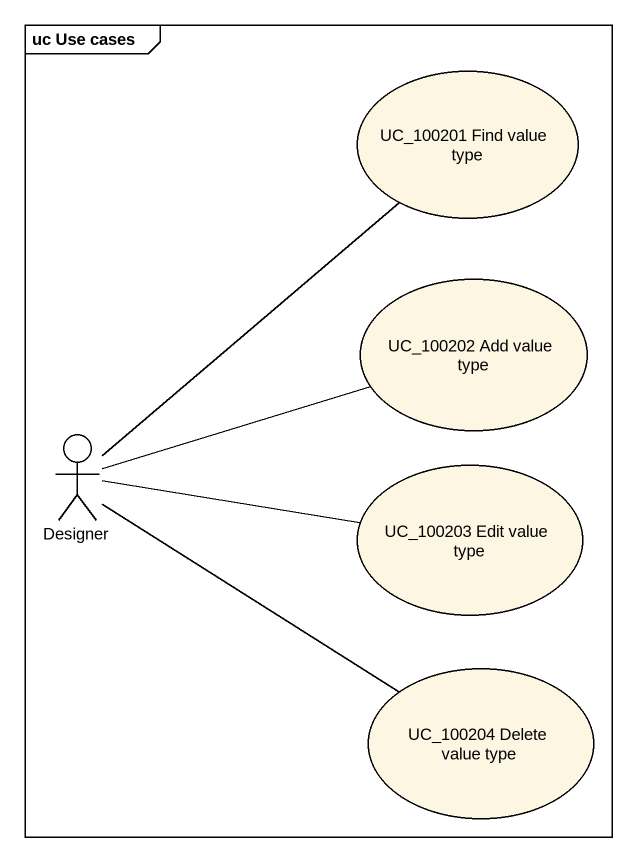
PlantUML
@startuml
mainframe uc Use cases
usecase "UC_100201 Find value type" as UC_100201_Find_value_type
usecase "UC_100202 Add value type" as UC_100202_Add_value_type
actor Designer
usecase "UC_100203 Edit value type" as UC_100203_Edit_value_type
usecase "UC_100204 Delete value type" as UC_100204_Delete_value_type
Designer -up- UC_100201_Find_value_type
Designer -right- UC_100202_Add_value_type
Designer -right- UC_100203_Edit_value_type
Designer -right- UC_100204_Delete_value_type
@enduml
